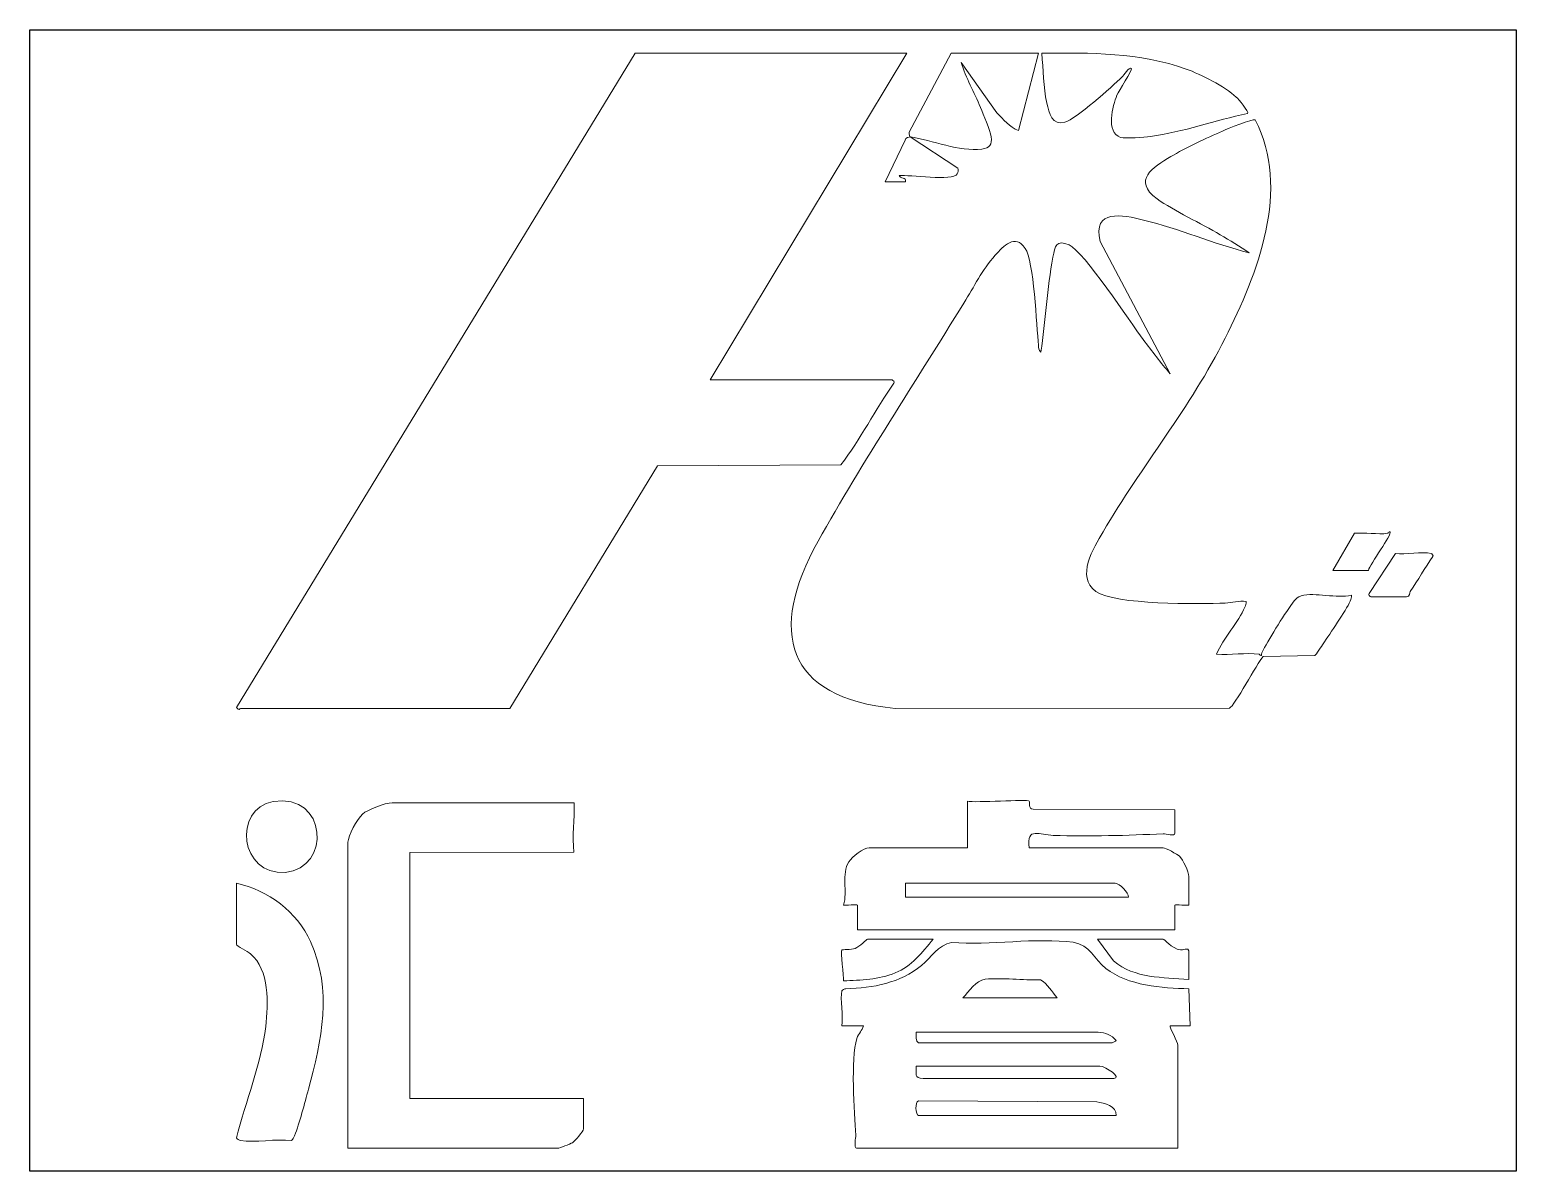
# Model space of a CAD drawing. Header units: millimetres. Extents: x 408 to 662, y 51 to 246.
import ezdxf

# ---------------------------------------------------------------- set-up
doc = ezdxf.new("R2010")
doc.units = ezdxf.units.MM
doc.layers.add('图层 1', color=7, linetype='Continuous', lineweight=0)

msp = doc.modelspace()

# ---------------------------------------------------------------- linework, layer by layer
msp.add_lwpolyline([(408.34, 246.02), (662.34, 246.02), (662.34, 51.02), (408.34, 51.02)], close=True)
at = {"layer": '图层 1'}
for points, knots in [([(558.23, 242.02), (558.23, 242.02), (524.63, 186.19), (524.63, 186.19), (524.63, 186.19), (555.72, 186.19), (555.72, 186.19), (555.75, 186.19), (556.24, 185.82), (556, 185.66), (552.82, 181.12), (550.27, 176.04), (546.94, 171.69), (546.94, 171.69), (515.63, 171.51), (515.63, 171.51), (515.63, 171.51), (490.37, 130.1), (490.37, 130.1), (490.37, 130.1), (444.33, 130.1), (444.33, 130.1), (444.23, 130.1), (444.09, 129.58), (443.68, 130.23), (443.68, 130.23), (511.8, 242.02), (511.8, 242.02), (511.8, 242.02), (558.23, 242.02), (558.23, 242.02)], [0, 0, 0, 0, 1, 1, 1, 2, 2, 2, 3, 3, 3, 4, 4, 4, 5, 5, 5, 6, 6, 6, 7, 7, 7, 8, 8, 8, 9, 9, 9, 10, 10, 10, 10]), ([(558.76, 227.73), (558.78, 227.77), (558.48, 228.1), (558.63, 228.51), (558.63, 228.51), (565.77, 242.02), (565.77, 242.02), (565.77, 242.02), (580.72, 242.02), (580.72, 242.02), (580.72, 242.02), (577.28, 228.79), (577.28, 228.79), (575.78, 229.45), (574.71, 230.7), (573.58, 231.83), (573.58, 231.83), (567.5, 240.43), (567.5, 240.43), (568.26, 237.77), (569.77, 235.34), (570.79, 232.75), (571.27, 231.53), (572.43, 228.86), (572.61, 227.74), (572.83, 226.37), (572.34, 225.81), (571.04, 225.64), (567.11, 225.13), (562.61, 227.15), (558.76, 227.73), (558.76, 227.73), (566.91, 222.39), (566.91, 222.39), (567.07, 222.11), (567, 221.66), (566.83, 221.38), (566.11, 220.17), (558.57, 221.23), (556.91, 221.12), (556.99, 220.48), (558.24, 220.96), (557.97, 220.06), (557.97, 220.06), (554.53, 220.06), (554.53, 220.06), (554.53, 220.06), (557.9, 227.14), (557.9, 227.14), (557.96, 227.62), (558.73, 227.69), (558.76, 227.73)], [0, 0, 0, 0, 1, 1, 1, 2, 2, 2, 3, 3, 3, 4, 4, 4, 5, 5, 5, 6, 6, 6, 7, 7, 7, 8, 8, 8, 9, 9, 9, 10, 10, 10, 11, 11, 11, 12, 12, 12, 13, 13, 13, 14, 14, 14, 15, 15, 15, 16, 16, 16, 17, 17, 17, 17]), ([(614.5, 234.52), (614.83, 234.22), (616.71, 232.01), (616.44, 231.71), (610.95, 230.58), (605.4, 228.52), (599.83, 227.81), (598.77, 227.67), (595.61, 227.36), (594.74, 227.64), (592.14, 228.48), (593.38, 233.03), (594.12, 234.84), (594.39, 235.51), (596.78, 239.19), (596.6, 239.37), (596.19, 239.78), (595.23, 238.18), (594.98, 237.95), (593.22, 236.29), (587.16, 230.78), (585.23, 230.24), (583.06, 229.63), (582.52, 231.74), (582.12, 233.5), (581.49, 236.23), (581.59, 239.23), (581.25, 242.02), (589.52, 242.12), (598.06, 242.12), (605.93, 239.31), (608.48, 238.4), (612.51, 236.34), (614.5, 234.52)], [0, 0, 0, 0, 1, 1, 1, 2, 2, 2, 3, 3, 3, 4, 4, 4, 5, 5, 5, 6, 6, 6, 7, 7, 7, 8, 8, 8, 9, 9, 9, 10, 10, 10, 11, 11, 11, 11]), ([(618.43, 139.36), (618.51, 139.35), (618.62, 139.06), (618.82, 139.1), (618.79, 139.44), (618.91, 139.74), (619.07, 140.03), (620.33, 142.24), (622.89, 146.6), (624.42, 148.45), (624.83, 148.94), (624.94, 149.13), (625.61, 149.32), (627.96, 149.98), (631.66, 148.81), (634.17, 149.42), (634.23, 149.04), (634.12, 148.76), (633.97, 148.43), (633.17, 146.67), (630.56, 142.93), (629.36, 141.13), (629.13, 140.78), (628.09, 139.2), (627.91, 139.14), (627.91, 139.14), (619.09, 138.96), (619.09, 138.96), (618.07, 137.84), (614.17, 130.4), (613.35, 130.15), (613.35, 130.15), (556.24, 130.09), (556.24, 130.09), (537.4, 131.84), (534.48, 143.35), (543.05, 158.64), (550.66, 172.21), (559.74, 186.05), (567.97, 199.34), (569.7, 202.14), (571.06, 204.95), (573.32, 207.49), (574.73, 209.08), (576.66, 211.24), (578.45, 208.67), (579.9, 206.59), (580.37, 195.4), (580.71, 192.14), (580.76, 191.68), (580.66, 191.27), (581.12, 190.96), (581.93, 196.25), (582.2, 201.92), (583.18, 207.15), (583.54, 209.07), (583.71, 210.23), (585.93, 209.26), (588.44, 208.17), (596.39, 196.08), (598.61, 193.1), (600.07, 191.12), (601.59, 189.11), (603.21, 187.25), (603.21, 187.25), (591.25, 209.82), (591.25, 209.82), (589.85, 215.45), (595.08, 214.4), (598.66, 213.52), (604.64, 212.06), (610.7, 209.43), (616.71, 207.89), (615.15, 209.03), (613.42, 210.04), (611.76, 211.01), (608.53, 212.92), (603.84, 215.06), (600.96, 217.15), (596.66, 220.27), (600.25, 222.56), (603.3, 224.34), (605.83, 225.82), (609.44, 227.56), (612.15, 228.72), (612.91, 229.05), (617.36, 230.85), (617.73, 230.61), (623.9, 218.9), (618.12, 204.26), (612.61, 193.33), (606.68, 181.56), (598.31, 171.47), (591.73, 160.24), (590.1, 157.47), (587.04, 152.58), (590.5, 150.07), (593.71, 147.74), (608.22, 147.94), (612.62, 148.08), (613.74, 148.12), (614.96, 148.58), (616.18, 148.36), (616.25, 147.98), (616.11, 147.71), (615.97, 147.38), (614.91, 144.87), (612.24, 142.02), (611.15, 139.36), (613.44, 139.15), (616.2, 139.65), (618.43, 139.36)], [0, 0, 0, 0, 1, 1, 1, 2, 2, 2, 3, 3, 3, 4, 4, 4, 5, 5, 5, 6, 6, 6, 7, 7, 7, 8, 8, 8, 9, 9, 9, 10, 10, 10, 11, 11, 11, 12, 12, 12, 13, 13, 13, 14, 14, 14, 15, 15, 15, 16, 16, 16, 17, 17, 17, 18, 18, 18, 19, 19, 19, 20, 20, 20, 21, 21, 21, 22, 22, 22, 23, 23, 23, 24, 24, 24, 25, 25, 25, 26, 26, 26, 27, 27, 27, 28, 28, 28, 29, 29, 29, 30, 30, 30, 31, 31, 31, 32, 32, 32, 33, 33, 33, 34, 34, 34, 35, 35, 35, 36, 36, 36, 37, 37, 37, 37]), ([(640.39, 160), (640.48, 160.01), (640.57, 160.32), (640.78, 160.27), (641.15, 159.77), (637.35, 154.79), (637.08, 153.65), (637.08, 153.65), (630.99, 153.65), (630.99, 153.65), (630.99, 153.65), (634.7, 160), (634.7, 160), (636.48, 160.17), (638.66, 159.76), (640.39, 160)], [0, 0, 0, 0, 1, 1, 1, 2, 2, 2, 3, 3, 3, 4, 4, 4, 5, 5, 5, 5]), ([(647.79, 156.56), (647.87, 156.54), (648.3, 156.18), (648.08, 156.02), (646.74, 154.07), (645.55, 152.03), (644.2, 150.08), (644.06, 149.88), (644.31, 149.15), (643.56, 149.15), (643.56, 149.15), (637.48, 149.15), (637.48, 149.15), (637.44, 149.15), (636.96, 149.53), (637.19, 149.69), (637.19, 149.69), (641.71, 156.56), (641.71, 156.56), (643.38, 156.29), (646.3, 156.94), (647.79, 156.56)], [0, 0, 0, 0, 1, 1, 1, 2, 2, 2, 3, 3, 3, 4, 4, 4, 5, 5, 5, 6, 6, 6, 7, 7, 7, 7]), ([(449.95, 114.16), (459.18, 115.75), (459.95, 102.72), (451.97, 102.08), (444.27, 101.46), (442.95, 112.96), (449.95, 114.16)], [0, 0, 0, 0, 1, 1, 1, 2, 2, 2, 2]), ([(579.14, 114.23), (579.23, 114.12), (578.9, 112.84), (579.8, 112.9), (579.8, 112.9), (604.01, 112.77), (604.01, 112.77), (604.01, 112.77), (604.01, 108.8), (604.01, 108.8), (604.01, 108.11), (602.47, 108.71), (602.03, 108.68), (595.92, 108.37), (589.45, 108.21), (583.23, 108.4), (580.99, 108.46), (578.56, 109.94), (579.14, 106.29), (579.14, 106.29), (602.02, 106.29), (602.02, 106.29), (602.34, 106.29), (604.47, 105.16), (604.8, 104.84), (605.38, 104.27), (606.39, 102.15), (606.39, 101.4), (606.39, 101.4), (606.39, 96.5), (606.39, 96.5), (606.39, 96.38), (604.01, 96.62), (604.01, 96.5), (604.01, 96.5), (604.01, 92.27), (604.01, 92.27), (604.01, 92.27), (549.77, 92.27), (549.77, 92.27), (549.77, 92.27), (549.77, 96.5), (549.77, 96.5), (549.77, 96.62), (547.68, 96.41), (547.39, 96.5), (548.15, 98.82), (546.95, 101.79), (548.32, 103.9), (548.85, 104.7), (550.81, 106.29), (551.75, 106.29), (551.75, 106.29), (568.55, 106.29), (568.55, 106.29), (568.55, 106.29), (568.55, 114.23), (568.55, 114.23), (569.9, 113.93), (578.78, 114.62), (579.14, 114.23)], [0, 0, 0, 0, 1, 1, 1, 2, 2, 2, 3, 3, 3, 4, 4, 4, 5, 5, 5, 6, 6, 6, 7, 7, 7, 8, 8, 8, 9, 9, 9, 10, 10, 10, 11, 11, 11, 12, 12, 12, 13, 13, 13, 14, 14, 14, 15, 15, 15, 16, 16, 16, 17, 17, 17, 18, 18, 18, 19, 19, 19, 20, 20, 20, 20]), ([(501.35, 113.96), (501.48, 111.1), (500.93, 108.35), (501.34, 105.51), (501.34, 105.51), (473.3, 105.5), (473.3, 105.5), (473.3, 105.5), (473.3, 63.43), (473.3, 63.43), (473.3, 63.43), (502.94, 63.43), (502.94, 63.43), (502.94, 63.43), (502.94, 58.27), (502.94, 58.27), (502.94, 57.85), (501.52, 56.19), (501.07, 55.9), (500.73, 55.68), (498.84, 54.96), (498.57, 54.96), (498.57, 54.96), (462.72, 54.96), (462.72, 54.96), (462.72, 54.96), (462.72, 107.22), (462.72, 107.22), (462.72, 108.31), (464.32, 111.25), (465.19, 112.02), (466.13, 112.85), (469.06, 113.96), (470.26, 113.96), (470.26, 113.96), (501.35, 113.96), (501.35, 113.96)], [0, 0, 0, 0, 1, 1, 1, 2, 2, 2, 3, 3, 3, 4, 4, 4, 5, 5, 5, 6, 6, 6, 7, 7, 7, 8, 8, 8, 9, 9, 9, 10, 10, 10, 11, 11, 11, 12, 12, 12, 12]), ([(444.33, 56.28), (444.27, 56.29), (443.69, 56.56), (443.66, 56.71), (445.26, 62.97), (447.91, 69.33), (448.66, 75.76), (449.12, 79.66), (449.33, 85.39), (446.05, 88.17), (445.61, 88.54), (443.67, 89.52), (443.67, 89.75), (443.67, 89.75), (443.67, 100.21), (443.67, 100.21), (449.08, 99.11), (454.03, 95.28), (456.33, 90.25), (460.06, 82.1), (458.27, 73.26), (455.97, 65.02), (455.32, 62.67), (454.46, 59.25), (453.59, 57.08), (453.47, 56.77), (453.33, 56.5), (453.06, 56.28), (450.38, 56.58), (446.9, 55.89), (444.33, 56.28)], [0, 0, 0, 0, 1, 1, 1, 2, 2, 2, 3, 3, 3, 4, 4, 4, 5, 5, 5, 6, 6, 6, 7, 7, 7, 8, 8, 8, 9, 9, 9, 10, 10, 10, 10]), ([(596.07, 97.82), (596.17, 98.64), (594.54, 100.21), (593.82, 100.21), (593.82, 100.21), (557.97, 100.21), (557.97, 100.21), (557.97, 100.21), (557.97, 97.82), (557.97, 97.82), (557.97, 97.82), (596.07, 97.82), (596.07, 97.82)], [0, 0, 0, 0, 1, 1, 1, 2, 2, 2, 3, 3, 3, 4, 4, 4, 4]), ([(547.12, 81.82), (547.18, 82.02), (547.55, 82.2), (547.78, 82.21), (552.48, 82.32), (557.03, 83.18), (560.74, 86.19), (562.41, 87.55), (563.5, 89.67), (565.84, 90.09), (572.29, 89.59), (580.39, 90.98), (586.65, 90.13), (589.5, 89.74), (590.24, 87.19), (592.23, 85.65), (595.98, 82.75), (601.8, 82.27), (606.39, 82.21), (606.39, 82.21), (606.65, 75.86), (606.65, 75.86), (606.65, 75.86), (603.21, 75.86), (603.21, 75.86), (603.03, 75.7), (604.54, 73), (604.54, 72.56), (604.54, 72.56), (604.54, 54.96), (604.54, 54.96), (604.54, 54.96), (549.63, 54.96), (549.63, 54.96), (549.12, 54.96), (549.51, 56.78), (549.48, 57.2), (549.22, 61.15), (548.6, 70.19), (549.68, 73.7), (549.98, 74.65), (550.58, 75.01), (550.82, 75.86), (550.82, 75.86), (547.12, 75.86), (547.12, 75.86), (547.41, 77.37), (546.73, 80.55), (547.12, 81.82)], [0, 0, 0, 0, 1, 1, 1, 2, 2, 2, 3, 3, 3, 4, 4, 4, 5, 5, 5, 6, 6, 6, 7, 7, 7, 8, 8, 8, 9, 9, 9, 10, 10, 10, 11, 11, 11, 12, 12, 12, 13, 13, 13, 14, 14, 14, 15, 15, 15, 16, 16, 16, 16]), ([(562.73, 90.68), (560.8, 88.39), (559.09, 86.07), (556.21, 84.89), (553.43, 83.76), (550.35, 83.67), (547.38, 83.53), (547.47, 84.34), (546.81, 88.53), (547.12, 88.83), (547.2, 88.91), (548.67, 88.83), (549.38, 89.08), (550.18, 89.36), (551.35, 90.68), (551.49, 90.68), (551.49, 90.68), (562.73, 90.68), (562.73, 90.68)], [0, 0, 0, 0, 1, 1, 1, 2, 2, 2, 3, 3, 3, 4, 4, 4, 5, 5, 5, 6, 6, 6, 6]), ([(606.39, 83.8), (601.9, 84.16), (597.18, 83.91), (593.54, 86.96), (593.54, 86.96), (590.78, 90.68), (590.78, 90.68), (590.78, 90.68), (602.02, 90.68), (602.02, 90.68), (602.2, 90.68), (603.38, 89.08), (604.97, 88.83), (605.28, 88.79), (606.39, 89.24), (606.39, 88.7), (606.39, 88.7), (606.39, 83.8), (606.39, 83.8)], [0, 0, 0, 0, 1, 1, 1, 2, 2, 2, 3, 3, 3, 4, 4, 4, 5, 5, 5, 6, 6, 6, 6]), ([(583.9, 80.63), (583, 81.7), (582.24, 82.94), (581.07, 83.75), (578.05, 83.61), (574.54, 84.11), (571.58, 83.82), (570.03, 83.66), (568.83, 81.71), (567.76, 80.63), (567.76, 80.63), (583.9, 80.63), (583.9, 80.63)], [0, 0, 0, 0, 1, 1, 1, 2, 2, 2, 3, 3, 3, 4, 4, 4, 4]), ([(560.22, 72.95), (560.22, 72.95), (593.29, 72.95), (593.29, 72.95), (593.33, 72.95), (593.99, 73.27), (593.95, 73.35), (593.2, 74.37), (592.12, 74.65), (590.91, 74.8), (590.91, 74.8), (559.83, 74.79), (559.83, 74.79), (559.78, 74.3), (559.7, 73.11), (560.22, 72.95)], [0, 0, 0, 0, 1, 1, 1, 2, 2, 2, 3, 3, 3, 4, 4, 4, 5, 5, 5, 5]), ([(559.82, 68.98), (559.83, 67.65), (559.43, 66.87), (561.01, 66.87), (561.01, 66.87), (593.56, 66.87), (593.56, 66.87), (594.99, 66.87), (592.32, 68.98), (591.17, 68.98), (591.17, 68.98), (559.82, 68.98), (559.82, 68.98)], [0, 0, 0, 0, 1, 1, 1, 2, 2, 2, 3, 3, 3, 4, 4, 4, 4]), ([(560.22, 60.52), (560.22, 60.52), (593.95, 60.52), (593.95, 60.52), (594.1, 62.28), (591.96, 62.57), (590.65, 62.9), (590.65, 62.9), (560.22, 63.07), (560.22, 63.07), (559.54, 62.85), (559.68, 60.68), (560.22, 60.52)], [0, 0, 0, 0, 1, 1, 1, 2, 2, 2, 3, 3, 3, 4, 4, 4, 4])]:
    msp.add_open_spline(points, degree=3, knots=knots, dxfattribs=at)

doc.saveas('drawing.dxf')
